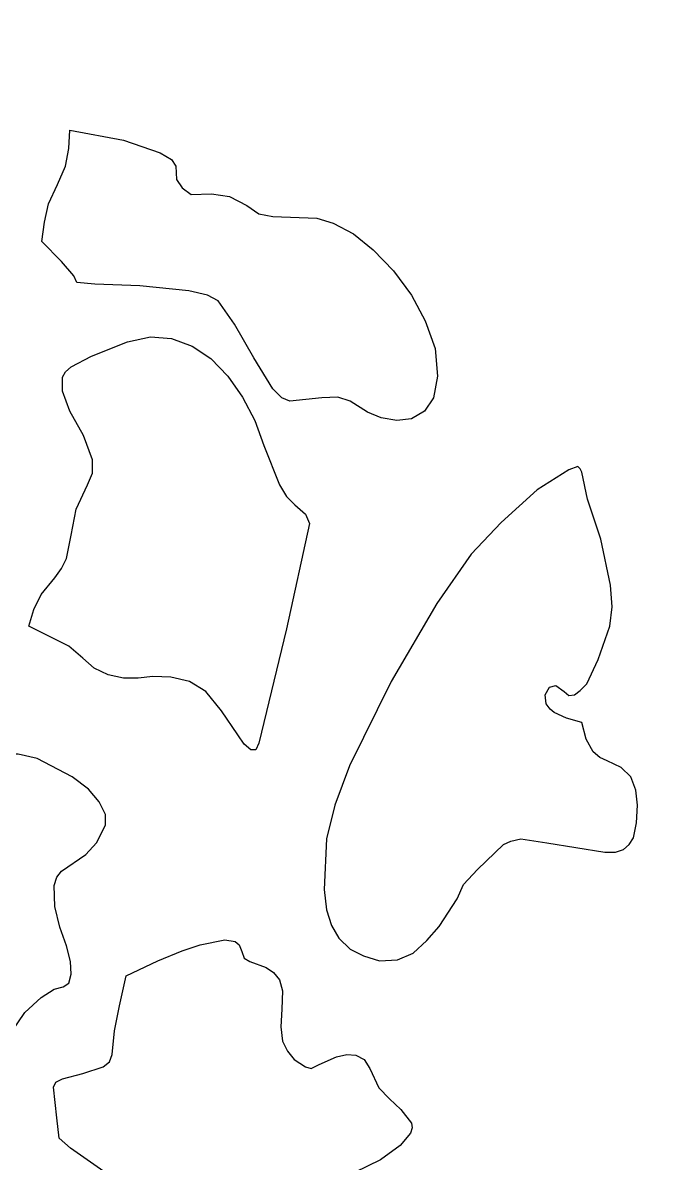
# Model space of a CAD drawing. Header units: centimetres. Extents: x 14.6 to 27.5, y -9.5 to 9.4.
# Drawn here: x 23.831 to 25.665, y -2.167 to 1.074 of the extents above; entities that cross this region are included whole.
import ezdxf

# ---------------------------------------------------------------- set-up
doc = ezdxf.new("R2010")
doc.units = ezdxf.units.CM
doc.header["$MEASUREMENT"] = 0
doc.layers.add('layer 1', color=7, linetype='Continuous')

msp = doc.modelspace()

# ---------------------------------------------------------------- linework, layer by layer
at = {"layer": 'layer 1', "color": 250}
for points, knots in [([(27.5, -9.49904), (27.5, -9.49904), (21.19814, -9.50001), (21.19814, -9.50001), (21.19814, -9.50001), (21.19814, -9.50001), (21.19814, 9.40559), (21.19814, 9.40559), (21.19814, 9.40559), (21.19814, 9.40559), (27.5, 9.40559), (27.5, 9.40559), (27.5, 9.40559), (27.5, 9.40559), (27.5, -9.49904), (27.5, -9.49904)], [0, 0, 0, 0, 0.2, 0.2, 0.2, 0.2, 0.4, 0.4, 0.4, 0.4, 0.6, 0.6, 0.6, 0.6, 1, 1, 1, 1]), ([(23.98496, 0.33594), (23.98496, 0.33594), (24.03608, 0.3311), (24.03608, 0.3311), (24.03608, 0.3311), (24.03608, 0.3311), (24.16351, 0.32645), (24.16351, 0.32645), (24.16351, 0.32645), (24.16351, 0.32645), (24.30285, 0.31212), (24.30285, 0.31212), (24.30285, 0.31212), (24.30285, 0.31212), (24.35607, 0.3003), (24.35607, 0.3003), (24.35607, 0.3003), (24.35607, 0.3003), (24.38618, 0.28364), (24.38618, 0.28364), (24.38618, 0.28364), (24.38618, 0.28364), (24.43239, 0.21701), (24.43239, 0.21701), (24.43239, 0.21701), (24.43239, 0.21701), (24.48806, 0.12209), (24.48806, 0.12209), (24.48806, 0.12209), (24.48806, 0.12209), (24.54162, 0.03415), (24.54162, 0.03415), (24.54162, 0.03415), (24.54162, 0.03415), (24.56718, 0.008), (24.56718, 0.008), (24.56718, 0.008), (24.56718, 0.008), (24.59029, -0.00149), (24.59029, -0.00149), (24.59029, -0.00149), (24.59029, -0.00149), (24.68062, 0.008), (24.68062, 0.008), (24.68062, 0.008), (24.68062, 0.008), (24.72683, 0.01032), (24.72683, 0.01032), (24.72683, 0.01032), (24.72683, 0.01032), (24.76184, -0.00149), (24.76184, -0.00149), (24.76184, -0.00149), (24.76184, -0.00149), (24.8105, -0.03248), (24.8105, -0.03248), (24.8105, -0.03248), (24.8105, -0.03248), (24.84972, -0.04914), (24.84972, -0.04914), (24.84972, -0.04914), (24.84972, -0.04914), (24.89383, -0.05631), (24.89383, -0.05631), (24.89383, -0.05631), (24.89383, -0.05631), (24.93584, -0.05147), (24.93584, -0.05147), (24.93584, -0.05147), (24.93584, -0.05147), (24.9726, -0.03016), (24.9726, -0.03016), (24.9726, -0.03016), (24.9726, -0.03016), (24.99816, 0.008), (24.99816, 0.008), (24.99816, 0.008), (24.99816, 0.008), (25.00971, 0.06979), (25.00971, 0.06979), (25.00971, 0.06979), (25.00971, 0.06979), (25.00306, 0.14805), (25.00306, 0.14805), (25.00306, 0.14805), (25.00306, 0.14805), (24.97505, 0.2265), (24.97505, 0.2265), (24.97505, 0.2265), (24.97505, 0.2265), (24.93584, 0.3003), (24.93584, 0.3003), (24.93584, 0.3003), (24.93584, 0.3003), (24.88473, 0.36907), (24.88473, 0.36907), (24.88473, 0.36907), (24.88473, 0.36907), (24.82661, 0.42853), (24.82661, 0.42853), (24.82661, 0.42853), (24.82661, 0.42853), (24.77094, 0.47367), (24.77094, 0.47367), (24.77094, 0.47367), (24.77094, 0.47367), (24.71318, 0.50466), (24.71318, 0.50466), (24.71318, 0.50466), (24.71318, 0.50466), (24.66661, 0.5188), (24.66661, 0.5188), (24.66661, 0.5188), (24.66661, 0.5188), (24.54162, 0.52364), (24.54162, 0.52364), (24.54162, 0.52364), (24.54162, 0.52364), (24.50206, 0.53081), (24.50206, 0.53081), (24.50206, 0.53081), (24.50206, 0.53081), (24.4674, 0.55444), (24.4674, 0.55444), (24.4674, 0.55444), (24.4674, 0.55444), (24.41874, 0.58059), (24.41874, 0.58059), (24.41874, 0.58059), (24.41874, 0.58059), (24.36762, 0.58776), (24.36762, 0.58776), (24.36762, 0.58776), (24.36762, 0.58776), (24.30951, 0.58543), (24.30951, 0.58543), (24.30951, 0.58543), (24.30951, 0.58543), (24.2843, 0.60442), (24.2843, 0.60442), (24.2843, 0.60442), (24.2843, 0.60442), (24.26784, 0.62824), (24.26784, 0.62824), (24.26784, 0.62824), (24.26784, 0.62824), (24.26574, 0.66621), (24.26574, 0.66621), (24.26574, 0.66621), (24.26574, 0.66621), (24.25384, 0.68519), (24.25384, 0.68519), (24.25384, 0.68519), (24.25384, 0.68519), (24.22163, 0.70418), (24.22163, 0.70418), (24.22163, 0.70418), (24.22163, 0.70418), (24.1173, 0.73982), (24.1173, 0.73982), (24.1173, 0.73982), (24.1173, 0.73982), (23.9643, 0.76829), (23.9643, 0.76829), (23.9643, 0.76829), (23.9643, 0.76829), (23.96185, 0.71619), (23.96185, 0.71619), (23.96185, 0.71619), (23.96185, 0.71619), (23.95275, 0.66621), (23.95275, 0.66621), (23.95275, 0.66621), (23.95275, 0.66621), (23.92929, 0.61391), (23.92929, 0.61391), (23.92929, 0.61391), (23.92929, 0.61391), (23.90374, 0.55928), (23.90374, 0.55928), (23.90374, 0.55928), (23.90374, 0.55928), (23.89218, 0.50698), (23.89218, 0.50698), (23.89218, 0.50698), (23.89218, 0.50698), (23.88518, 0.45236), (23.88518, 0.45236), (23.88518, 0.45236), (23.88518, 0.45236), (23.94085, 0.39522), (23.94085, 0.39522), (23.94085, 0.39522), (23.94085, 0.39522), (23.97586, 0.35493), (23.97586, 0.35493), (23.97586, 0.35493), (23.97586, 0.35493), (23.98496, 0.33594), (23.98496, 0.33594)], [0, 0, 0, 0, 0.0196078, 0.0196078, 0.0196078, 0.0196078, 0.0392157, 0.0392157, 0.0392157, 0.0392157, 0.0588235, 0.0588235, 0.0588235, 0.0588235, 0.0784314, 0.0784314, 0.0784314, 0.0784314, 0.0980392, 0.0980392, 0.0980392, 0.0980392, 0.1176471, 0.1176471, 0.1176471, 0.1176471, 0.1372549, 0.1372549, 0.1372549, 0.1372549, 0.1568627, 0.1568627, 0.1568627, 0.1568627, 0.1764706, 0.1764706, 0.1764706, 0.1764706, 0.1960784, 0.1960784, 0.1960784, 0.1960784, 0.2156863, 0.2156863, 0.2156863, 0.2156863, 0.2352941, 0.2352941, 0.2352941, 0.2352941, 0.254902, 0.254902, 0.254902, 0.254902, 0.2745098, 0.2745098, 0.2745098, 0.2745098, 0.2941176, 0.2941176, 0.2941176, 0.2941176, 0.3137255, 0.3137255, 0.3137255, 0.3137255, 0.3333333, 0.3333333, 0.3333333, 0.3333333, 0.3529412, 0.3529412, 0.3529412, 0.3529412, 0.372549, 0.372549, 0.372549, 0.372549, 0.3921569, 0.3921569, 0.3921569, 0.3921569, 0.4117647, 0.4117647, 0.4117647, 0.4117647, 0.4313725, 0.4313725, 0.4313725, 0.4313725, 0.4509804, 0.4509804, 0.4509804, 0.4509804, 0.4705882, 0.4705882, 0.4705882, 0.4705882, 0.4901961, 0.4901961, 0.4901961, 0.4901961, 0.5098039, 0.5098039, 0.5098039, 0.5098039, 0.5294118, 0.5294118, 0.5294118, 0.5294118, 0.5490196, 0.5490196, 0.5490196, 0.5490196, 0.5686275, 0.5686275, 0.5686275, 0.5686275, 0.5882353, 0.5882353, 0.5882353, 0.5882353, 0.6078431, 0.6078431, 0.6078431, 0.6078431, 0.627451, 0.627451, 0.627451, 0.627451, 0.6470588, 0.6470588, 0.6470588, 0.6470588, 0.6666667, 0.6666667, 0.6666667, 0.6666667, 0.6862745, 0.6862745, 0.6862745, 0.6862745, 0.7058824, 0.7058824, 0.7058824, 0.7058824, 0.7254902, 0.7254902, 0.7254902, 0.7254902, 0.745098, 0.745098, 0.745098, 0.745098, 0.7647059, 0.7647059, 0.7647059, 0.7647059, 0.7843137, 0.7843137, 0.7843137, 0.7843137, 0.8039216, 0.8039216, 0.8039216, 0.8039216, 0.8235294, 0.8235294, 0.8235294, 0.8235294, 0.8431373, 0.8431373, 0.8431373, 0.8431373, 0.8627451, 0.8627451, 0.8627451, 0.8627451, 0.8823529, 0.8823529, 0.8823529, 0.8823529, 0.9019608, 0.9019608, 0.9019608, 0.9019608, 0.9215686, 0.9215686, 0.9215686, 0.9215686, 0.9411765, 0.9411765, 0.9411765, 0.9411765, 0.9607843, 0.9607843, 0.9607843, 0.9607843, 1, 1, 1, 1]), ([(23.84842, -0.64091), (23.84842, -0.64091), (23.91074, -0.67171), (23.91074, -0.67171), (23.91074, -0.67171), (23.91074, -0.67171), (23.96185, -0.69786), (23.96185, -0.69786), (23.96185, -0.69786), (23.96185, -0.69786), (24.00142, -0.73118), (24.00142, -0.73118), (24.00142, -0.73118), (24.00142, -0.73118), (24.03363, -0.75965), (24.03363, -0.75965), (24.03363, -0.75965), (24.03363, -0.75965), (24.07319, -0.77864), (24.07319, -0.77864), (24.07319, -0.77864), (24.07319, -0.77864), (24.1173, -0.78813), (24.1173, -0.78813), (24.1173, -0.78813), (24.1173, -0.78813), (24.15896, -0.78813), (24.15896, -0.78813), (24.15896, -0.78813), (24.15896, -0.78813), (24.20062, -0.78348), (24.20062, -0.78348), (24.20062, -0.78348), (24.20062, -0.78348), (24.25174, -0.7858), (24.25174, -0.7858), (24.25174, -0.7858), (24.25174, -0.7858), (24.30496, -0.79762), (24.30496, -0.79762), (24.30496, -0.79762), (24.30496, -0.79762), (24.35152, -0.82609), (24.35152, -0.82609), (24.35152, -0.82609), (24.35152, -0.82609), (24.39528, -0.88091), (24.39528, -0.88091), (24.39528, -0.88091), (24.39528, -0.88091), (24.44185, -0.94968), (24.44185, -0.94968), (24.44185, -0.94968), (24.44185, -0.94968), (24.4604, -0.97583), (24.4604, -0.97583), (24.4604, -0.97583), (24.4604, -0.97583), (24.47896, -0.99249), (24.47896, -0.99249), (24.47896, -0.99249), (24.47896, -0.99249), (24.49296, -0.99249), (24.49296, -0.99249), (24.49296, -0.99249), (24.49296, -0.99249), (24.50206, -0.9735), (24.50206, -0.9735), (24.50206, -0.9735), (24.50206, -0.9735), (24.58084, -0.64788), (24.58084, -0.64788), (24.58084, -0.64788), (24.58084, -0.64788), (24.64596, -0.34861), (24.64596, -0.34861), (24.64596, -0.34861), (24.64596, -0.34861), (24.6344, -0.32246), (24.6344, -0.32246), (24.6344, -0.32246), (24.6344, -0.32246), (24.60394, -0.29631), (24.60394, -0.29631), (24.60394, -0.29631), (24.60394, -0.29631), (24.58084, -0.27248), (24.58084, -0.27248), (24.58084, -0.27248), (24.58084, -0.27248), (24.56018, -0.23917), (24.56018, -0.23917), (24.56018, -0.23917), (24.56018, -0.23917), (24.51607, -0.12759), (24.51607, -0.12759), (24.51607, -0.12759), (24.51607, -0.12759), (24.49051, -0.05631), (24.49051, -0.05631), (24.49051, -0.05631), (24.49051, -0.05631), (24.45585, 0.01032), (24.45585, 0.01032), (24.45585, 0.01032), (24.45585, 0.01032), (24.41384, 0.06979), (24.41384, 0.06979), (24.41384, 0.06979), (24.41384, 0.06979), (24.36517, 0.11957), (24.36517, 0.11957), (24.36517, 0.11957), (24.36517, 0.11957), (24.31196, 0.15522), (24.31196, 0.15522), (24.31196, 0.15522), (24.31196, 0.15522), (24.25384, 0.17672), (24.25384, 0.17672), (24.25384, 0.17672), (24.25384, 0.17672), (24.19362, 0.18137), (24.19362, 0.18137), (24.19362, 0.18137), (24.19362, 0.18137), (24.12885, 0.16723), (24.12885, 0.16723), (24.12885, 0.16723), (24.12885, 0.16723), (24.02662, 0.12674), (24.02662, 0.12674), (24.02662, 0.12674), (24.02662, 0.12674), (23.96886, 0.09594), (23.96886, 0.09594), (23.96886, 0.09594), (23.96886, 0.09594), (23.95275, 0.08161), (23.95275, 0.08161), (23.95275, 0.08161), (23.95275, 0.08161), (23.9433, 0.06727), (23.9433, 0.06727), (23.9433, 0.06727), (23.9433, 0.06727), (23.9433, 0.02698), (23.9433, 0.02698), (23.9433, 0.02698), (23.9433, 0.02698), (23.9643, -0.03016), (23.9643, -0.03016), (23.9643, -0.03016), (23.9643, -0.03016), (24.00352, -0.09892), (24.00352, -0.09892), (24.00352, -0.09892), (24.00352, -0.09892), (24.02907, -0.16788), (24.02907, -0.16788), (24.02907, -0.16788), (24.02907, -0.16788), (24.02907, -0.20585), (24.02907, -0.20585), (24.02907, -0.20585), (24.02907, -0.20585), (24.01507, -0.23917), (24.01507, -0.23917), (24.01507, -0.23917), (24.01507, -0.23917), (23.98286, -0.30813), (23.98286, -0.30813), (23.98286, -0.30813), (23.98286, -0.30813), (23.96886, -0.38173), (23.96886, -0.38173), (23.96886, -0.38173), (23.96886, -0.38173), (23.95485, -0.44837), (23.95485, -0.44837), (23.95485, -0.44837), (23.95485, -0.44837), (23.94085, -0.47684), (23.94085, -0.47684), (23.94085, -0.47684), (23.94085, -0.47684), (23.92229, -0.50299), (23.92229, -0.50299), (23.92229, -0.50299), (23.92229, -0.50299), (23.88308, -0.55045), (23.88308, -0.55045), (23.88308, -0.55045), (23.88308, -0.55045), (23.86207, -0.59326), (23.86207, -0.59326), (23.86207, -0.59326), (23.86207, -0.59326), (23.84842, -0.64091), (23.84842, -0.64091)], [0, 0, 0, 0, 0.0196078, 0.0196078, 0.0196078, 0.0196078, 0.0392157, 0.0392157, 0.0392157, 0.0392157, 0.0588235, 0.0588235, 0.0588235, 0.0588235, 0.0784314, 0.0784314, 0.0784314, 0.0784314, 0.0980392, 0.0980392, 0.0980392, 0.0980392, 0.1176471, 0.1176471, 0.1176471, 0.1176471, 0.1372549, 0.1372549, 0.1372549, 0.1372549, 0.1568627, 0.1568627, 0.1568627, 0.1568627, 0.1764706, 0.1764706, 0.1764706, 0.1764706, 0.1960784, 0.1960784, 0.1960784, 0.1960784, 0.2156863, 0.2156863, 0.2156863, 0.2156863, 0.2352941, 0.2352941, 0.2352941, 0.2352941, 0.254902, 0.254902, 0.254902, 0.254902, 0.2745098, 0.2745098, 0.2745098, 0.2745098, 0.2941176, 0.2941176, 0.2941176, 0.2941176, 0.3137255, 0.3137255, 0.3137255, 0.3137255, 0.3333333, 0.3333333, 0.3333333, 0.3333333, 0.3529412, 0.3529412, 0.3529412, 0.3529412, 0.372549, 0.372549, 0.372549, 0.372549, 0.3921569, 0.3921569, 0.3921569, 0.3921569, 0.4117647, 0.4117647, 0.4117647, 0.4117647, 0.4313725, 0.4313725, 0.4313725, 0.4313725, 0.4509804, 0.4509804, 0.4509804, 0.4509804, 0.4705882, 0.4705882, 0.4705882, 0.4705882, 0.4901961, 0.4901961, 0.4901961, 0.4901961, 0.5098039, 0.5098039, 0.5098039, 0.5098039, 0.5294118, 0.5294118, 0.5294118, 0.5294118, 0.5490196, 0.5490196, 0.5490196, 0.5490196, 0.5686275, 0.5686275, 0.5686275, 0.5686275, 0.5882353, 0.5882353, 0.5882353, 0.5882353, 0.6078431, 0.6078431, 0.6078431, 0.6078431, 0.627451, 0.627451, 0.627451, 0.627451, 0.6470588, 0.6470588, 0.6470588, 0.6470588, 0.6666667, 0.6666667, 0.6666667, 0.6666667, 0.6862745, 0.6862745, 0.6862745, 0.6862745, 0.7058824, 0.7058824, 0.7058824, 0.7058824, 0.7254902, 0.7254902, 0.7254902, 0.7254902, 0.745098, 0.745098, 0.745098, 0.745098, 0.7647059, 0.7647059, 0.7647059, 0.7647059, 0.7843137, 0.7843137, 0.7843137, 0.7843137, 0.8039216, 0.8039216, 0.8039216, 0.8039216, 0.8235294, 0.8235294, 0.8235294, 0.8235294, 0.8431373, 0.8431373, 0.8431373, 0.8431373, 0.8627451, 0.8627451, 0.8627451, 0.8627451, 0.8823529, 0.8823529, 0.8823529, 0.8823529, 0.9019608, 0.9019608, 0.9019608, 0.9019608, 0.9215686, 0.9215686, 0.9215686, 0.9215686, 0.9411765, 0.9411765, 0.9411765, 0.9411765, 0.9607843, 0.9607843, 0.9607843, 0.9607843, 1, 1, 1, 1]), ([(25.08393, -1.37505), (25.08393, -1.37505), (25.06538, -1.41554), (25.06538, -1.41554), (25.06538, -1.41554), (25.06538, -1.41554), (25.01461, -1.49399), (25.01461, -1.49399), (25.01461, -1.49399), (25.01461, -1.49399), (24.9796, -1.53428), (24.9796, -1.53428), (24.9796, -1.53428), (24.9796, -1.53428), (24.94039, -1.56992), (24.94039, -1.56992), (24.94039, -1.56992), (24.94039, -1.56992), (24.89628, -1.5891), (24.89628, -1.5891), (24.89628, -1.5891), (24.89628, -1.5891), (24.84516, -1.59142), (24.84516, -1.59142), (24.84516, -1.59142), (24.84516, -1.59142), (24.79895, -1.57709), (24.79895, -1.57709), (24.79895, -1.57709), (24.79895, -1.57709), (24.76184, -1.5581), (24.76184, -1.5581), (24.76184, -1.5581), (24.76184, -1.5581), (24.72928, -1.5273), (24.72928, -1.5273), (24.72928, -1.5273), (24.72928, -1.5273), (24.70827, -1.49166), (24.70827, -1.49166), (24.70827, -1.49166), (24.70827, -1.49166), (24.69462, -1.44634), (24.69462, -1.44634), (24.69462, -1.44634), (24.69462, -1.44634), (24.68762, -1.38939), (24.68762, -1.38939), (24.68762, -1.38939), (24.68762, -1.38939), (24.69462, -1.2445), (24.69462, -1.2445), (24.69462, -1.2445), (24.69462, -1.2445), (24.71773, -1.14939), (24.71773, -1.14939), (24.71773, -1.14939), (24.71773, -1.14939), (24.75939, -1.03762), (24.75939, -1.03762), (24.75939, -1.03762), (24.75939, -1.03762), (24.87772, -0.79762), (24.87772, -0.79762), (24.87772, -0.79762), (24.87772, -0.79762), (25.00761, -0.5766), (25.00761, -0.5766), (25.00761, -0.5766), (25.00761, -0.5766), (25.10494, -0.43636), (25.10494, -0.43636), (25.10494, -0.43636), (25.10494, -0.43636), (25.19072, -0.34609), (25.19072, -0.34609), (25.19072, -0.34609), (25.19072, -0.34609), (25.2926, -0.2535), (25.2926, -0.2535), (25.2926, -0.2535), (25.2926, -0.2535), (25.38327, -0.19636), (25.38327, -0.19636), (25.38327, -0.19636), (25.38327, -0.19636), (25.40848, -0.18687), (25.40848, -0.18687), (25.40848, -0.18687), (25.40848, -0.18687), (25.41548, -0.19403), (25.41548, -0.19403), (25.41548, -0.19403), (25.41548, -0.19403), (25.42038, -0.20353), (25.42038, -0.20353), (25.42038, -0.20353), (25.42038, -0.20353), (25.43649, -0.27965), (25.43649, -0.27965), (25.43649, -0.27965), (25.43649, -0.27965), (25.4736, -0.39374), (25.4736, -0.39374), (25.4736, -0.39374), (25.4736, -0.39374), (25.50126, -0.5243), (25.50126, -0.5243), (25.50126, -0.5243), (25.50126, -0.5243), (25.50616, -0.58609), (25.50616, -0.58609), (25.50616, -0.58609), (25.50616, -0.58609), (25.49916, -0.64091), (25.49916, -0.64091), (25.49916, -0.64091), (25.49916, -0.64091), (25.4666, -0.73583), (25.4666, -0.73583), (25.4666, -0.73583), (25.4666, -0.73583), (25.43404, -0.80479), (25.43404, -0.80479), (25.43404, -0.80479), (25.43404, -0.80479), (25.41548, -0.82377), (25.41548, -0.82377), (25.41548, -0.82377), (25.41548, -0.82377), (25.39938, -0.83578), (25.39938, -0.83578), (25.39938, -0.83578), (25.39938, -0.83578), (25.38327, -0.8381), (25.38327, -0.8381), (25.38327, -0.8381), (25.38327, -0.8381), (25.36927, -0.82609), (25.36927, -0.82609), (25.36927, -0.82609), (25.36927, -0.82609), (25.34616, -0.80963), (25.34616, -0.80963), (25.34616, -0.80963), (25.34616, -0.80963), (25.32761, -0.81428), (25.32761, -0.81428), (25.32761, -0.81428), (25.32761, -0.81428), (25.31605, -0.83578), (25.31605, -0.83578), (25.31605, -0.83578), (25.31605, -0.83578), (25.31815, -0.86173), (25.31815, -0.86173), (25.31815, -0.86173), (25.31815, -0.86173), (25.32971, -0.87607), (25.32971, -0.87607), (25.32971, -0.87607), (25.32971, -0.87607), (25.34126, -0.88556), (25.34126, -0.88556), (25.34126, -0.88556), (25.34126, -0.88556), (25.37627, -0.90222), (25.37627, -0.90222), (25.37627, -0.90222), (25.37627, -0.90222), (25.42038, -0.91404), (25.42038, -0.91404), (25.42038, -0.91404), (25.42038, -0.91404), (25.43194, -0.96169), (25.43194, -0.96169), (25.43194, -0.96169), (25.43194, -0.96169), (25.45259, -0.99733), (25.45259, -0.99733), (25.45259, -0.99733), (25.45259, -0.99733), (25.47115, -1.01399), (25.47115, -1.01399), (25.47115, -1.01399), (25.47115, -1.01399), (25.49215, -1.02348), (25.49215, -1.02348), (25.49215, -1.02348), (25.49215, -1.02348), (25.53137, -1.04246), (25.53137, -1.04246), (25.53137, -1.04246), (25.53137, -1.04246), (25.55937, -1.06861), (25.55937, -1.06861), (25.55937, -1.06861), (25.55937, -1.06861), (25.57338, -1.10658), (25.57338, -1.10658), (25.57338, -1.10658), (25.57338, -1.10658), (25.57793, -1.14939), (25.57793, -1.14939), (25.57793, -1.14939), (25.57793, -1.14939), (25.57548, -1.19936), (25.57548, -1.19936), (25.57548, -1.19936), (25.57548, -1.19936), (25.56638, -1.24198), (25.56638, -1.24198), (25.56638, -1.24198), (25.56638, -1.24198), (25.55482, -1.26115), (25.55482, -1.26115), (25.55482, -1.26115), (25.55482, -1.26115), (25.53837, -1.27529), (25.53837, -1.27529), (25.53837, -1.27529), (25.53837, -1.27529), (25.51526, -1.28246), (25.51526, -1.28246), (25.51526, -1.28246), (25.51526, -1.28246), (25.48515, -1.28246), (25.48515, -1.28246), (25.48515, -1.28246), (25.48515, -1.28246), (25.3206, -1.25631), (25.3206, -1.25631), (25.3206, -1.25631), (25.3206, -1.25631), (25.24638, -1.2445), (25.24638, -1.2445), (25.24638, -1.2445), (25.24638, -1.2445), (25.21837, -1.25147), (25.21837, -1.25147), (25.21837, -1.25147), (25.21837, -1.25147), (25.19772, -1.26115), (25.19772, -1.26115), (25.19772, -1.26115), (25.19772, -1.26115), (25.1235, -1.33244), (25.1235, -1.33244), (25.1235, -1.33244), (25.1235, -1.33244), (25.08393, -1.37505), (25.08393, -1.37505)], [0, 0, 0, 0, 0.015625, 0.015625, 0.015625, 0.015625, 0.03125, 0.03125, 0.03125, 0.03125, 0.046875, 0.046875, 0.046875, 0.046875, 0.0625, 0.0625, 0.0625, 0.0625, 0.078125, 0.078125, 0.078125, 0.078125, 0.09375, 0.09375, 0.09375, 0.09375, 0.109375, 0.109375, 0.109375, 0.109375, 0.125, 0.125, 0.125, 0.125, 0.140625, 0.140625, 0.140625, 0.140625, 0.15625, 0.15625, 0.15625, 0.15625, 0.171875, 0.171875, 0.171875, 0.171875, 0.1875, 0.1875, 0.1875, 0.1875, 0.203125, 0.203125, 0.203125, 0.203125, 0.21875, 0.21875, 0.21875, 0.21875, 0.234375, 0.234375, 0.234375, 0.234375, 0.25, 0.25, 0.25, 0.25, 0.265625, 0.265625, 0.265625, 0.265625, 0.28125, 0.28125, 0.28125, 0.28125, 0.296875, 0.296875, 0.296875, 0.296875, 0.3125, 0.3125, 0.3125, 0.3125, 0.328125, 0.328125, 0.328125, 0.328125, 0.34375, 0.34375, 0.34375, 0.34375, 0.359375, 0.359375, 0.359375, 0.359375, 0.375, 0.375, 0.375, 0.375, 0.390625, 0.390625, 0.390625, 0.390625, 0.40625, 0.40625, 0.40625, 0.40625, 0.421875, 0.421875, 0.421875, 0.421875, 0.4375, 0.4375, 0.4375, 0.4375, 0.453125, 0.453125, 0.453125, 0.453125, 0.46875, 0.46875, 0.46875, 0.46875, 0.484375, 0.484375, 0.484375, 0.484375, 0.5, 0.5, 0.5, 0.5, 0.515625, 0.515625, 0.515625, 0.515625, 0.53125, 0.53125, 0.53125, 0.53125, 0.546875, 0.546875, 0.546875, 0.546875, 0.5625, 0.5625, 0.5625, 0.5625, 0.578125, 0.578125, 0.578125, 0.578125, 0.59375, 0.59375, 0.59375, 0.59375, 0.609375, 0.609375, 0.609375, 0.609375, 0.625, 0.625, 0.625, 0.625, 0.640625, 0.640625, 0.640625, 0.640625, 0.65625, 0.65625, 0.65625, 0.65625, 0.671875, 0.671875, 0.671875, 0.671875, 0.6875, 0.6875, 0.6875, 0.6875, 0.703125, 0.703125, 0.703125, 0.703125, 0.71875, 0.71875, 0.71875, 0.71875, 0.734375, 0.734375, 0.734375, 0.734375, 0.75, 0.75, 0.75, 0.75, 0.765625, 0.765625, 0.765625, 0.765625, 0.78125, 0.78125, 0.78125, 0.78125, 0.796875, 0.796875, 0.796875, 0.796875, 0.8125, 0.8125, 0.8125, 0.8125, 0.828125, 0.828125, 0.828125, 0.828125, 0.84375, 0.84375, 0.84375, 0.84375, 0.859375, 0.859375, 0.859375, 0.859375, 0.875, 0.875, 0.875, 0.875, 0.890625, 0.890625, 0.890625, 0.890625, 0.90625, 0.90625, 0.90625, 0.90625, 0.921875, 0.921875, 0.921875, 0.921875, 0.9375, 0.9375, 0.9375, 0.9375, 0.953125, 0.953125, 0.953125, 0.953125, 0.96875, 0.96875, 0.96875, 0.96875, 1, 1, 1, 1]), ([(23.94575, -1.66503), (23.94575, -1.66503), (23.92019, -1.6722), (23.92019, -1.6722), (23.92019, -1.6722), (23.92019, -1.6722), (23.88308, -1.69602), (23.88308, -1.69602), (23.88308, -1.69602), (23.88308, -1.69602), (23.83652, -1.73864), (23.83652, -1.73864), (23.83652, -1.73864), (23.83652, -1.73864), (23.79485, -1.80043), (23.79485, -1.80043), (23.79485, -1.80043), (23.79485, -1.80043), (23.7742, -1.83142), (23.7742, -1.83142), (23.7742, -1.83142), (23.7742, -1.83142), (23.75319, -1.84808), (23.75319, -1.84808), (23.75319, -1.84808), (23.75319, -1.84808), (23.70698, -1.86222), (23.70698, -1.86222), (23.70698, -1.86222), (23.70698, -1.86222), (23.66287, -1.86706), (23.66287, -1.86706), (23.66287, -1.86706), (23.66287, -1.86706), (23.64431, -1.87655), (23.64431, -1.87655), (23.64431, -1.87655), (23.64431, -1.87655), (23.62786, -1.89554), (23.62786, -1.89554), (23.62786, -1.89554), (23.62786, -1.89554), (23.59775, -1.93118), (23.59775, -1.93118), (23.59775, -1.93118), (23.59775, -1.93118), (23.56309, -1.95016), (23.56309, -1.95016), (23.56309, -1.95016), (23.56309, -1.95016), (23.52598, -1.94551), (23.52598, -1.94551), (23.52598, -1.94551), (23.52598, -1.94551), (23.49132, -1.91452), (23.49132, -1.91452), (23.49132, -1.91452), (23.49132, -1.91452), (23.45175, -1.83142), (23.45175, -1.83142), (23.45175, -1.83142), (23.45175, -1.83142), (23.42164, -1.68885), (23.42164, -1.68885), (23.42164, -1.68885), (23.42164, -1.68885), (23.41464, -1.60556), (23.41464, -1.60556), (23.41464, -1.60556), (23.41464, -1.60556), (23.41464, -1.5153), (23.41464, -1.5153), (23.41464, -1.5153), (23.41464, -1.5153), (23.4241, -1.42735), (23.4241, -1.42735), (23.4241, -1.42735), (23.4241, -1.42735), (23.4472, -1.33941), (23.4472, -1.33941), (23.4472, -1.33941), (23.4472, -1.33941), (23.47976, -1.26348), (23.47976, -1.26348), (23.47976, -1.26348), (23.47976, -1.26348), (23.51687, -1.19452), (23.51687, -1.19452), (23.51687, -1.19452), (23.51687, -1.19452), (23.55854, -1.1399), (23.55854, -1.1399), (23.55854, -1.1399), (23.55854, -1.1399), (23.59775, -1.09224), (23.59775, -1.09224), (23.59775, -1.09224), (23.59775, -1.09224), (23.64186, -1.0566), (23.64186, -1.0566), (23.64186, -1.0566), (23.64186, -1.0566), (23.68352, -1.03065), (23.68352, -1.03065), (23.68352, -1.03065), (23.68352, -1.03065), (23.77175, -1.0045), (23.77175, -1.0045), (23.77175, -1.0045), (23.77175, -1.0045), (23.81796, -1.0045), (23.81796, -1.0045), (23.81796, -1.0045), (23.81796, -1.0045), (23.87153, -1.01631), (23.87153, -1.01631), (23.87153, -1.01631), (23.87153, -1.01631), (23.97131, -1.06861), (23.97131, -1.06861), (23.97131, -1.06861), (23.97131, -1.06861), (24.01752, -1.10425), (24.01752, -1.10425), (24.01752, -1.10425), (24.01752, -1.10425), (24.04763, -1.1399), (24.04763, -1.1399), (24.04763, -1.1399), (24.04763, -1.1399), (24.06618, -1.17554), (24.06618, -1.17554), (24.06618, -1.17554), (24.06618, -1.17554), (24.06618, -1.20634), (24.06618, -1.20634), (24.06618, -1.20634), (24.06618, -1.20634), (24.04063, -1.25631), (24.04063, -1.25631), (24.04063, -1.25631), (24.04063, -1.25631), (24.01052, -1.28963), (24.01052, -1.28963), (24.01052, -1.28963), (24.01052, -1.28963), (23.94085, -1.33709), (23.94085, -1.33709), (23.94085, -1.33709), (23.94085, -1.33709), (23.92719, -1.35375), (23.92719, -1.35375), (23.92719, -1.35375), (23.92719, -1.35375), (23.92019, -1.37757), (23.92019, -1.37757), (23.92019, -1.37757), (23.92019, -1.37757), (23.92229, -1.43684), (23.92229, -1.43684), (23.92229, -1.43684), (23.92229, -1.43684), (23.9363, -1.49631), (23.9363, -1.49631), (23.9363, -1.49631), (23.9363, -1.49631), (23.95485, -1.54861), (23.95485, -1.54861), (23.95485, -1.54861), (23.95485, -1.54861), (23.96641, -1.59375), (23.96641, -1.59375), (23.96641, -1.59375), (23.96641, -1.59375), (23.96886, -1.62939), (23.96886, -1.62939), (23.96886, -1.62939), (23.96886, -1.62939), (23.96185, -1.65554), (23.96185, -1.65554), (23.96185, -1.65554), (23.96185, -1.65554), (23.94575, -1.66503), (23.94575, -1.66503)], [0, 0, 0, 0, 0.0212766, 0.0212766, 0.0212766, 0.0212766, 0.0425532, 0.0425532, 0.0425532, 0.0425532, 0.0638298, 0.0638298, 0.0638298, 0.0638298, 0.0851064, 0.0851064, 0.0851064, 0.0851064, 0.106383, 0.106383, 0.106383, 0.106383, 0.1276596, 0.1276596, 0.1276596, 0.1276596, 0.1489362, 0.1489362, 0.1489362, 0.1489362, 0.1702128, 0.1702128, 0.1702128, 0.1702128, 0.1914894, 0.1914894, 0.1914894, 0.1914894, 0.212766, 0.212766, 0.212766, 0.212766, 0.2340426, 0.2340426, 0.2340426, 0.2340426, 0.2553191, 0.2553191, 0.2553191, 0.2553191, 0.2765957, 0.2765957, 0.2765957, 0.2765957, 0.2978723, 0.2978723, 0.2978723, 0.2978723, 0.3191489, 0.3191489, 0.3191489, 0.3191489, 0.3404255, 0.3404255, 0.3404255, 0.3404255, 0.3617021, 0.3617021, 0.3617021, 0.3617021, 0.3829787, 0.3829787, 0.3829787, 0.3829787, 0.4042553, 0.4042553, 0.4042553, 0.4042553, 0.4255319, 0.4255319, 0.4255319, 0.4255319, 0.4468085, 0.4468085, 0.4468085, 0.4468085, 0.4680851, 0.4680851, 0.4680851, 0.4680851, 0.4893617, 0.4893617, 0.4893617, 0.4893617, 0.5106383, 0.5106383, 0.5106383, 0.5106383, 0.5319149, 0.5319149, 0.5319149, 0.5319149, 0.5531915, 0.5531915, 0.5531915, 0.5531915, 0.5744681, 0.5744681, 0.5744681, 0.5744681, 0.5957447, 0.5957447, 0.5957447, 0.5957447, 0.6170213, 0.6170213, 0.6170213, 0.6170213, 0.6382979, 0.6382979, 0.6382979, 0.6382979, 0.6595745, 0.6595745, 0.6595745, 0.6595745, 0.6808511, 0.6808511, 0.6808511, 0.6808511, 0.7021277, 0.7021277, 0.7021277, 0.7021277, 0.7234043, 0.7234043, 0.7234043, 0.7234043, 0.7446809, 0.7446809, 0.7446809, 0.7446809, 0.7659574, 0.7659574, 0.7659574, 0.7659574, 0.787234, 0.787234, 0.787234, 0.787234, 0.8085106, 0.8085106, 0.8085106, 0.8085106, 0.8297872, 0.8297872, 0.8297872, 0.8297872, 0.8510638, 0.8510638, 0.8510638, 0.8510638, 0.8723404, 0.8723404, 0.8723404, 0.8723404, 0.893617, 0.893617, 0.893617, 0.893617, 0.9148936, 0.9148936, 0.9148936, 0.9148936, 0.9361702, 0.9361702, 0.9361702, 0.9361702, 0.9574468, 0.9574468, 0.9574468, 0.9574468, 1, 1, 1, 1]), ([(23.9342, -2.09525), (23.9342, -2.09525), (23.96641, -2.12372), (23.96641, -2.12372), (23.96641, -2.12372), (23.96641, -2.12372), (24.06163, -2.19016), (24.06163, -2.19016), (24.06163, -2.19016), (24.06163, -2.19016), (24.1264, -2.22348), (24.1264, -2.22348), (24.1264, -2.22348), (24.1264, -2.22348), (24.20518, -2.25195), (24.20518, -2.25195), (24.20518, -2.25195), (24.20518, -2.25195), (24.28885, -2.27346), (24.28885, -2.27346), (24.28885, -2.27346), (24.28885, -2.27346), (24.38373, -2.28295), (24.38373, -2.28295), (24.38373, -2.28295), (24.38373, -2.28295), (24.48351, -2.27578), (24.48351, -2.27578), (24.48351, -2.27578), (24.48351, -2.27578), (24.58329, -2.2568), (24.58329, -2.2568), (24.58329, -2.2568), (24.58329, -2.2568), (24.68307, -2.22832), (24.68307, -2.22832), (24.68307, -2.22832), (24.68307, -2.22832), (24.77339, -2.19268), (24.77339, -2.19268), (24.77339, -2.19268), (24.77339, -2.19268), (24.84761, -2.15704), (24.84761, -2.15704), (24.84761, -2.15704), (24.84761, -2.15704), (24.90328, -2.11656), (24.90328, -2.11656), (24.90328, -2.11656), (24.90328, -2.11656), (24.93339, -2.08091), (24.93339, -2.08091), (24.93339, -2.08091), (24.93339, -2.08091), (24.93794, -2.06658), (24.93794, -2.06658), (24.93794, -2.06658), (24.93794, -2.06658), (24.93584, -2.05244), (24.93584, -2.05244), (24.93584, -2.05244), (24.93584, -2.05244), (24.90538, -2.01447), (24.90538, -2.01447), (24.90538, -2.01447), (24.90538, -2.01447), (24.87317, -1.98348), (24.87317, -1.98348), (24.87317, -1.98348), (24.87317, -1.98348), (24.84306, -1.95268), (24.84306, -1.95268), (24.84306, -1.95268), (24.84306, -1.95268), (24.81751, -1.89786), (24.81751, -1.89786), (24.81751, -1.89786), (24.81751, -1.89786), (24.80105, -1.87171), (24.80105, -1.87171), (24.80105, -1.87171), (24.80105, -1.87171), (24.77794, -1.8599), (24.77794, -1.8599), (24.77794, -1.8599), (24.77794, -1.8599), (24.75239, -1.85757), (24.75239, -1.85757), (24.75239, -1.85757), (24.75239, -1.85757), (24.72228, -1.86474), (24.72228, -1.86474), (24.72228, -1.86474), (24.72228, -1.86474), (24.67361, -1.88605), (24.67361, -1.88605), (24.67361, -1.88605), (24.67361, -1.88605), (24.65051, -1.89786), (24.65051, -1.89786), (24.65051, -1.89786), (24.65051, -1.89786), (24.6344, -1.89321), (24.6344, -1.89321), (24.6344, -1.89321), (24.6344, -1.89321), (24.60184, -1.87171), (24.60184, -1.87171), (24.60184, -1.87171), (24.60184, -1.87171), (24.58329, -1.84808), (24.58329, -1.84808), (24.58329, -1.84808), (24.58329, -1.84808), (24.56928, -1.81961), (24.56928, -1.81961), (24.56928, -1.81961), (24.56928, -1.81961), (24.56473, -1.77912), (24.56473, -1.77912), (24.56473, -1.77912), (24.56473, -1.77912), (24.56718, -1.72915), (24.56718, -1.72915), (24.56718, -1.72915), (24.56718, -1.72915), (24.56928, -1.67685), (24.56928, -1.67685), (24.56928, -1.67685), (24.56928, -1.67685), (24.56018, -1.64605), (24.56018, -1.64605), (24.56018, -1.64605), (24.56018, -1.64605), (24.54373, -1.62474), (24.54373, -1.62474), (24.54373, -1.62474), (24.54373, -1.62474), (24.52307, -1.6104), (24.52307, -1.6104), (24.52307, -1.6104), (24.52307, -1.6104), (24.47651, -1.59375), (24.47651, -1.59375), (24.47651, -1.59375), (24.47651, -1.59375), (24.4604, -1.58425), (24.4604, -1.58425), (24.4604, -1.58425), (24.4604, -1.58425), (24.4534, -1.56527), (24.4534, -1.56527), (24.4534, -1.56527), (24.4534, -1.56527), (24.4464, -1.54629), (24.4464, -1.54629), (24.4464, -1.54629), (24.4464, -1.54629), (24.43484, -1.5368), (24.43484, -1.5368), (24.43484, -1.5368), (24.43484, -1.5368), (24.40473, -1.53195), (24.40473, -1.53195), (24.40473, -1.53195), (24.40473, -1.53195), (24.33506, -1.54629), (24.33506, -1.54629), (24.33506, -1.54629), (24.33506, -1.54629), (24.2843, -1.56295), (24.2843, -1.56295), (24.2843, -1.56295), (24.2843, -1.56295), (24.21463, -1.59142), (24.21463, -1.59142), (24.21463, -1.59142), (24.21463, -1.59142), (24.1243, -1.63423), (24.1243, -1.63423), (24.1243, -1.63423), (24.1243, -1.63423), (24.10575, -1.71965), (24.10575, -1.71965), (24.10575, -1.71965), (24.10575, -1.71965), (24.09174, -1.79094), (24.09174, -1.79094), (24.09174, -1.79094), (24.09174, -1.79094), (24.08474, -1.85757), (24.08474, -1.85757), (24.08474, -1.85757), (24.08474, -1.85757), (24.07774, -1.87888), (24.07774, -1.87888), (24.07774, -1.87888), (24.07774, -1.87888), (24.05918, -1.89321), (24.05918, -1.89321), (24.05918, -1.89321), (24.05918, -1.89321), (24.00142, -1.9122), (24.00142, -1.9122), (24.00142, -1.9122), (24.00142, -1.9122), (23.9433, -1.92653), (23.9433, -1.92653), (23.9433, -1.92653), (23.9433, -1.92653), (23.92474, -1.93602), (23.92474, -1.93602), (23.92474, -1.93602), (23.92474, -1.93602), (23.91774, -1.95016), (23.91774, -1.95016), (23.91774, -1.95016), (23.91774, -1.95016), (23.92719, -2.0381), (23.92719, -2.0381), (23.92719, -2.0381), (23.92719, -2.0381), (23.9342, -2.09525), (23.9342, -2.09525)], [0, 0, 0, 0, 0.0175439, 0.0175439, 0.0175439, 0.0175439, 0.0350877, 0.0350877, 0.0350877, 0.0350877, 0.0526316, 0.0526316, 0.0526316, 0.0526316, 0.0701754, 0.0701754, 0.0701754, 0.0701754, 0.0877193, 0.0877193, 0.0877193, 0.0877193, 0.1052632, 0.1052632, 0.1052632, 0.1052632, 0.122807, 0.122807, 0.122807, 0.122807, 0.1403509, 0.1403509, 0.1403509, 0.1403509, 0.1578947, 0.1578947, 0.1578947, 0.1578947, 0.1754386, 0.1754386, 0.1754386, 0.1754386, 0.1929825, 0.1929825, 0.1929825, 0.1929825, 0.2105263, 0.2105263, 0.2105263, 0.2105263, 0.2280702, 0.2280702, 0.2280702, 0.2280702, 0.245614, 0.245614, 0.245614, 0.245614, 0.2631579, 0.2631579, 0.2631579, 0.2631579, 0.2807018, 0.2807018, 0.2807018, 0.2807018, 0.2982456, 0.2982456, 0.2982456, 0.2982456, 0.3157895, 0.3157895, 0.3157895, 0.3157895, 0.3333333, 0.3333333, 0.3333333, 0.3333333, 0.3508772, 0.3508772, 0.3508772, 0.3508772, 0.3684211, 0.3684211, 0.3684211, 0.3684211, 0.3859649, 0.3859649, 0.3859649, 0.3859649, 0.4035088, 0.4035088, 0.4035088, 0.4035088, 0.4210526, 0.4210526, 0.4210526, 0.4210526, 0.4385965, 0.4385965, 0.4385965, 0.4385965, 0.4561404, 0.4561404, 0.4561404, 0.4561404, 0.4736842, 0.4736842, 0.4736842, 0.4736842, 0.4912281, 0.4912281, 0.4912281, 0.4912281, 0.5087719, 0.5087719, 0.5087719, 0.5087719, 0.5263158, 0.5263158, 0.5263158, 0.5263158, 0.5438596, 0.5438596, 0.5438596, 0.5438596, 0.5614035, 0.5614035, 0.5614035, 0.5614035, 0.5789474, 0.5789474, 0.5789474, 0.5789474, 0.5964912, 0.5964912, 0.5964912, 0.5964912, 0.6140351, 0.6140351, 0.6140351, 0.6140351, 0.6315789, 0.6315789, 0.6315789, 0.6315789, 0.6491228, 0.6491228, 0.6491228, 0.6491228, 0.6666667, 0.6666667, 0.6666667, 0.6666667, 0.6842105, 0.6842105, 0.6842105, 0.6842105, 0.7017544, 0.7017544, 0.7017544, 0.7017544, 0.7192982, 0.7192982, 0.7192982, 0.7192982, 0.7368421, 0.7368421, 0.7368421, 0.7368421, 0.754386, 0.754386, 0.754386, 0.754386, 0.7719298, 0.7719298, 0.7719298, 0.7719298, 0.7894737, 0.7894737, 0.7894737, 0.7894737, 0.8070175, 0.8070175, 0.8070175, 0.8070175, 0.8245614, 0.8245614, 0.8245614, 0.8245614, 0.8421053, 0.8421053, 0.8421053, 0.8421053, 0.8596491, 0.8596491, 0.8596491, 0.8596491, 0.877193, 0.877193, 0.877193, 0.877193, 0.8947368, 0.8947368, 0.8947368, 0.8947368, 0.9122807, 0.9122807, 0.9122807, 0.9122807, 0.9298246, 0.9298246, 0.9298246, 0.9298246, 0.9473684, 0.9473684, 0.9473684, 0.9473684, 0.9649123, 0.9649123, 0.9649123, 0.9649123, 1, 1, 1, 1])]:
    msp.add_open_spline(points, degree=3, knots=knots, dxfattribs=at)

doc.saveas('drawing.dxf')
